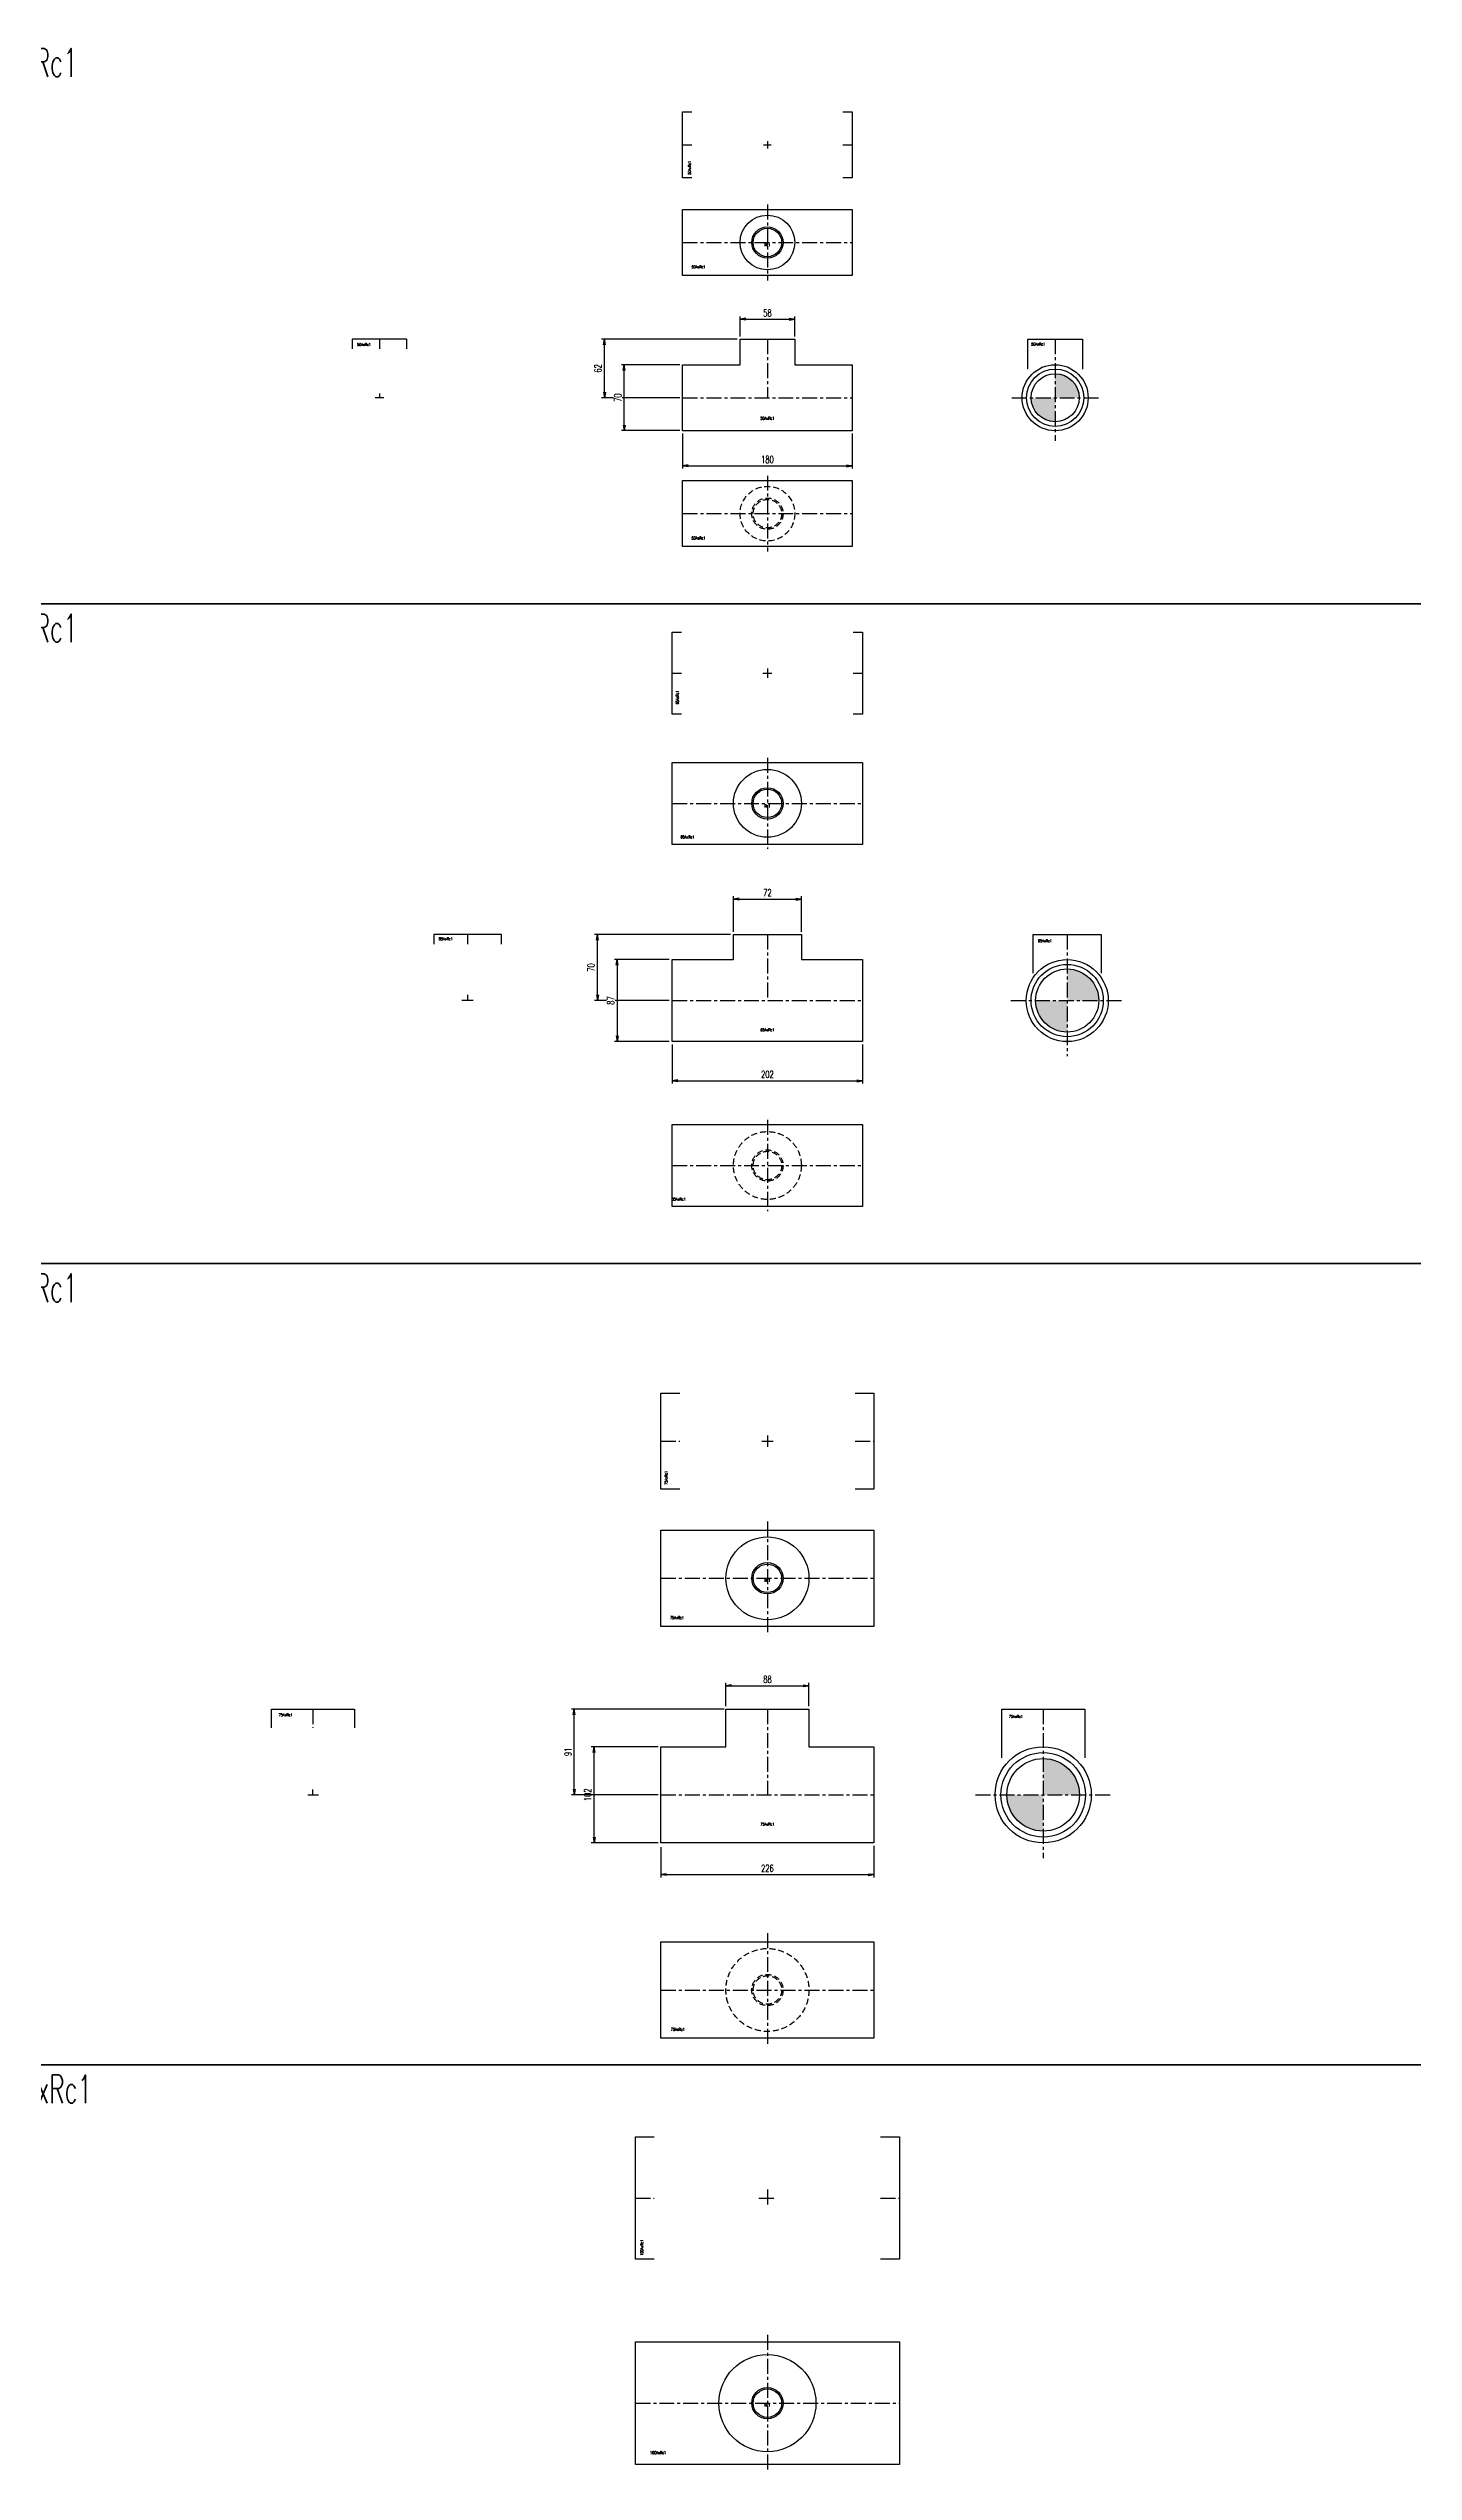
# Model space of a CAD drawing. Header units: millimetres. Extents: x 1711 to 90196, y -23291 to 8516.
# Drawn here: x 60083 to 61530, y -3034 to -463 of the extents above; entities that cross this region are included whole.
import ezdxf
from ezdxf.enums import TextEntityAlignment as Align

# ---------------------------------------------------------------- set-up
doc = ezdxf.new("R2010")
doc.units = ezdxf.units.MM
doc.header["$PDMODE"] = 35
doc.linetypes.add('CENTER', pattern=[50.8, 31.75, -6.35, 6.35, -6.35])
doc.linetypes.add('HIDDEN', pattern=[9.525, 6.35, -3.175])
doc.layers.add('line', color=153, linetype='Continuous', lineweight=50)
for name, color, linetype in [('寸法', 2, 'Continuous'), ('配管-CVP', 4, 'Continuous'), ('＃配管（PVC)', 21, 'Continuous')]:
    doc.layers.add(name, color=color, linetype=linetype)
doc.styles.add('kpk', font='romans.shx', dxfattribs={"width": 0.7, "bigfont": 'extfont2.shx'})
doc.styles.get("Standard").update_dxf_attribs({"font": 'romans.shx', "bigfont": 'extfont.shx'})
doc.dimstyles.new('KPK-3', dxfattribs={"dimscale": 3, "dimtxt": 2.5, "dimasz": 2, "dimexe": 1, "dimexo": 1, "dimgap": 1, "dimtad": 3, "dimdec": 1, "dimdsep": 46, "dimtxsty": 'kpk', "dimblk": 'OPEN', "dimcen": 2.5, "dimclrd": 2, "dimclre": 2, "dimclrt": 4, "dimadec": 1, "dimazin": 2, "dimtfac": 1, "dimtdec": 1, "dimtmove": 0, "dimatfit": 2, "dimldrblk": 'OPEN', "dimfxl": 0, "dimlwd": -1, "dimlwe": -1, "dimarcsym": 0})

# ---------------------------------------------------------------- blocks, each defined once
blk = doc.blocks.new('A$Cb0ec0105')
at = {"layer": 'line'}
for points in [[(0, -2660), (2414, -2660), (3514, -2660), (4614, -2660), (5714, -2660), (6814, -2660), (7914, -2660), (7974, -2660), (9074, -2660), (10174, -2660), (11274, -2660), (12374, -2660), (13681.8, -2660)], [(0, -3360), (2414, -3360), (3514, -3360), (4614, -3360), (5714, -3360), (6814, -3360), (7914, -3360), (7974, -3360), (9074, -3360), (10174, -3360), (11274, -3360), (12374, -3360), (13681.8, -3360)], [(0, -4210), (2414, -4210), (3514, -4210), (4614, -4210), (5714, -4210), (6814, -4210), (7914, -4210), (7974, -4210), (9074, -4210), (10174, -4210), (11274, -4210), (12374, -4210), (13681.8, -4210)]]:
    blk.add_lwpolyline(points, dxfattribs=at)
at = {"layer": 'line', "char_height": 30, "attachment_point": 4}
for s, insert in [('{\\W0.6;50AxRc1}', (6527.4, -2085.9)), ('{\\W0.6;65AxRc1}', (6527.4, -2685.9)), ('{\\W0.6;75AxRc1}', (6527.4, -3385.9)), ('{\\W0.6;100AxRc1}', (6527.4, -4235.9))]:
    blk.add_mtext(s, dxfattribs=dict(at, insert=insert))
blk = doc.blocks.new('50AxRc1-ねじ付BT『Ｔ型』-正面')
at = {"layer": '＃配管（PVC)', "color": 2, "linetype": 'CENTER', "ltscale": 0.5}
for p, q in [((0, 62), (0, 0)), ((-90, 0), (90, 0))]:
    blk.add_line(p, q, dxfattribs=at)
at = {"layer": '＃配管（PVC)', "color": 0, "linetype": 'ByBlock'}
blk.add_lwpolyline([(-29, 35), (-29, 62), (29, 62), (29, 35), (90, 35), (90, -35), (-90, -35), (-90, 35)], close=True, dxfattribs=at)
at = {"layer": 'Defpoints', "color": 6, "style": 'kpk', "width": 0.7}
blk.add_text('50AxRc1', height=3, dxfattribs=at).set_placement((0, -20.3), align=Align.TOP_CENTER)
blk = doc.blocks.new('50AxRc1-ねじ付BT『Ｔ型』-側面')
at = {"layer": '＃配管（PVC)'}
h = blk.add_hatch(color=252, dxfattribs=at)
h.dxf.hatch_style = 1
h.paths.add_polyline_path([(0, 0), (25.5, 0, 0.414214), (0, 25.5)])
h.paths.add_polyline_path([(-25.5, 0, 0.414214), (0, -25.5), (0, 0)])
at = {"layer": '＃配管（PVC)', "color": 2, "linetype": 'CENTER', "ltscale": 0.5}
for p, q in [((0, 62), (0, -45.9)), ((-46, 0), (46, 0))]:
    blk.add_line(p, q, dxfattribs=at)
at = {"layer": '＃配管（PVC)', "color": 0, "linetype": 'ByBlock'}
blk.add_lwpolyline([(-29, 30.3), (-29, 62), (29, 62), (29, 30.3)], dxfattribs=at)
for radius in [35, 30.4, 25.5]:
    blk.add_circle((0, 0), radius, dxfattribs=at)
at = {"layer": 'Defpoints', "color": 6, "style": 'kpk', "width": 0.7}
blk.add_text('50AxRc1', height=3, dxfattribs=at).set_placement((-18, 58.4), align=Align.TOP_CENTER)
blk = doc.blocks.new('50AxRc1-ねじ付BT『Ｔ型』-上面')
at = {"layer": '＃配管（PVC)', "color": 2, "linetype": 'CENTER', "ltscale": 0.5}
blk.add_line((0, 40.3), (0, -40.3), dxfattribs=at)
at = {"layer": '＃配管（PVC)', "color": 0, "linetype": 'ByBlock'}
blk.add_lwpolyline([(90, 35), (90, -35), (-90, -35), (-90, 35)], close=True, dxfattribs=at)
at = {"layer": '＃配管（PVC)', "color": 2, "linetype": 'CENTER', "ltscale": 0.5}
blk.add_lwpolyline([(-90, 0), (90, 0)], dxfattribs=at)
at = {"layer": '＃配管（PVC)', "color": 0, "linetype": 'ByBlock'}
blk.add_circle((0, 0), 29, dxfattribs=at)
at = {"layer": '＃配管（PVC)', "color": 42, "linetype": 'ByBlock', "ltscale": 0.5}
blk.add_circle((0, 0), 16.6, dxfattribs=at)
at = {"layer": '＃配管（PVC)', "color": 0, "linetype": 'ByBlock', "ltscale": 0.5}
blk.add_circle((0, 0), 15.1, dxfattribs=at)
at = {"layer": 'Defpoints', "color": 6, "style": 'kpk', "width": 0.7}
for s, p in [('50AxRc1', (-73.1, -24.4)), ('Rc1', (0, -0.9))]:
    blk.add_text(s, height=3, dxfattribs=at).set_placement(p, align=Align.TOP_CENTER)
blk = doc.blocks.new('50AxRc1-ねじ付BT『Ｔ型』-下面')
at = {"layer": '＃配管（PVC)', "color": 2, "linetype": 'CENTER', "ltscale": 0.5}
blk.add_line((0, 40.3), (0, -40.3), dxfattribs=at)
at = {"layer": '＃配管（PVC)', "color": 0, "linetype": 'ByBlock'}
blk.add_lwpolyline([(90, 35), (90, -35), (-90, -35), (-90, 35)], close=True, dxfattribs=at)
at = {"layer": '＃配管（PVC)', "color": 2, "linetype": 'CENTER', "ltscale": 0.5}
blk.add_lwpolyline([(-90, 0), (90, 0)], dxfattribs=at)
at = {"layer": '＃配管（PVC)', "color": 252, "linetype": 'HIDDEN'}
for radius in [29, 15.1]:
    blk.add_circle((0, 0), radius, dxfattribs=at)
at = {"layer": '＃配管（PVC)', "color": 42, "linetype": 'HIDDEN'}
blk.add_circle((0, 0), 16.6, dxfattribs=at)
at = {"layer": 'Defpoints', "color": 6, "style": 'kpk', "width": 0.7}
blk.add_text('50AxRc1', height=3, dxfattribs=at).set_placement((-73.1, -24.4), align=Align.TOP_CENTER)
blk = doc.blocks.new('50AxRc1-ねじ付BT『Ｔ型』-半(上下)')
at = {"layer": '＃配管（PVC)', "color": 2, "linetype": 'CENTER', "ltscale": 0.5}
for p, q in [((-4, 0), (4, 0)), ((0, 4), (0, -4))]:
    blk.add_line(p, q, dxfattribs=at)
at = {"layer": '＃配管（PVC)', "color": 0, "linetype": 'ByBlock'}
for points in [[(-80, -35), (-90, -35), (-90, 35), (-80, 35)], [(80, 35), (90, 35), (90, -35), (80, -35)]]:
    blk.add_lwpolyline(points, dxfattribs=at)
at = {"layer": '＃配管（PVC)', "color": 2, "linetype": 'CENTER', "ltscale": 0.5}
for points in [[(80, 0), (90, 0)], [(-90, 0), (-80, 0)]]:
    blk.add_lwpolyline(points, dxfattribs=at)
at = {"layer": 'Defpoints', "color": 6, "style": 'kpk', "width": 0.7}
blk.add_text('50AxRc1', height=3, rotation=90, dxfattribs=at).set_placement((-84.1, -24.4), align=Align.TOP_CENTER)
blk = doc.blocks.new('50AxRc1-ねじ付BT『Ｔ型』-半(側面)')
at = {"layer": '＃配管（PVC)', "color": 2, "linetype": 'CENTER', "ltscale": 0.5}
for p, q in [((0, 62), (0, 52)), ((4.6, 0), (-4.6, 0)), ((0, 4.6), (0, 0))]:
    blk.add_line(p, q, dxfattribs=at)
at = {"layer": '＃配管（PVC)', "color": 0, "linetype": 'ByBlock'}
blk.add_lwpolyline([(29, 52), (29, 62), (-29, 62), (-29, 52)], dxfattribs=at)
at = {"layer": 'Defpoints', "color": 6, "style": 'kpk', "width": 0.7}
blk.add_text('50AxRc1', height=3, dxfattribs=at).set_placement((-16.6, 57.9), align=Align.TOP_CENTER)
blk = doc.blocks.new('65AxRc1-ねじ付BT『Ｔ型』-正面')
at = {"layer": '＃配管（PVC)', "color": 2, "linetype": 'CENTER', "ltscale": 0.5}
for p, q in [((0, 70), (0, 0)), ((-101, 0), (101, 0))]:
    blk.add_line(p, q, dxfattribs=at)
at = {"layer": '＃配管（PVC)', "color": 0, "linetype": 'ByBlock'}
blk.add_lwpolyline([(-101, 43.5), (-36, 43.5), (-36, 70), (36, 70), (36, 43.5), (101, 43.5), (101, -43.5), (-101, -43.5)], close=True, dxfattribs=at)
at = {"layer": 'Defpoints', "color": 6, "style": 'kpk', "width": 0.7}
blk.add_text('65AxRc1', height=3, dxfattribs=at).set_placement((0, -29.6), align=Align.TOP_CENTER)
blk = doc.blocks.new('65AxRc1-ねじ付BT『Ｔ型』-下面')
at = {"layer": '＃配管（PVC)', "color": 2, "linetype": 'CENTER', "ltscale": 0.5}
blk.add_line((0, 48.4), (0, -48.4), dxfattribs=at)
at = {"layer": '＃配管（PVC)', "color": 0, "linetype": 'ByBlock'}
blk.add_lwpolyline([(101, 43.5), (101, -43.5), (-101, -43.5), (-101, 43.5)], close=True, dxfattribs=at)
at = {"layer": '＃配管（PVC)', "color": 2, "linetype": 'CENTER', "ltscale": 0.5}
blk.add_lwpolyline([(-101, 0), (101, 0)], dxfattribs=at)
at = {"layer": '＃配管（PVC)', "color": 252, "linetype": 'HIDDEN'}
for radius in [36, 15.1]:
    blk.add_circle((0, 0), radius, dxfattribs=at)
at = {"layer": '＃配管（PVC)', "color": 42, "linetype": 'HIDDEN'}
blk.add_circle((0, 0), 16.6, dxfattribs=at)
at = {"layer": 'Defpoints', "color": 6, "style": 'kpk', "width": 0.7}
blk.add_text('65AxRc1', height=3, dxfattribs=at).set_placement((-94.1, -34.2), align=Align.TOP_CENTER)
blk = doc.blocks.new('65AxRc1-ねじ付BT『Ｔ型』-上面')
at = {"layer": '＃配管（PVC)', "color": 2, "linetype": 'CENTER', "ltscale": 0.5}
blk.add_line((0, 48.4), (0, -48.4), dxfattribs=at)
at = {"layer": '＃配管（PVC)', "color": 0, "linetype": 'ByBlock'}
blk.add_lwpolyline([(101, 43.5), (101, -43.5), (-101, -43.5), (-101, 43.5)], close=True, dxfattribs=at)
at = {"layer": '＃配管（PVC)', "color": 2, "linetype": 'CENTER', "ltscale": 0.5}
blk.add_lwpolyline([(-101, 0), (101, 0)], dxfattribs=at)
at = {"layer": '＃配管（PVC)', "color": 0, "linetype": 'ByBlock'}
blk.add_circle((0, 0), 36, dxfattribs=at)
at = {"layer": '＃配管（PVC)', "color": 42, "linetype": 'ByBlock', "ltscale": 0.5}
blk.add_circle((0, 0), 16.6, dxfattribs=at)
at = {"layer": '＃配管（PVC)', "color": 0, "linetype": 'ByBlock', "ltscale": 0.5}
blk.add_circle((0, 0), 15.1, dxfattribs=at)
at = {"layer": 'Defpoints', "color": 6, "style": 'kpk', "width": 0.7}
for s, p in [('Rc1', (0, -1.2)), ('65AxRc1', (-84.8, -34.2))]:
    blk.add_text(s, height=3, dxfattribs=at).set_placement(p, align=Align.TOP_CENTER)
blk = doc.blocks.new('65AxRc1-ねじ付BT『Ｔ型』-半(上下)')
at = {"layer": '＃配管（PVC)', "color": 2, "linetype": 'CENTER', "ltscale": 0.5}
for p, q in [((-4.8, 0), (4.8, 0)), ((0, 4.8), (0, -4.8))]:
    blk.add_line(p, q, dxfattribs=at)
at = {"layer": '＃配管（PVC)', "color": 0, "linetype": 'ByBlock'}
for points in [[(-91, -43.5), (-101, -43.5), (-101, 43.5), (-91, 43.5)], [(91, 43.5), (101, 43.5), (101, -43.5), (91, -43.5)]]:
    blk.add_lwpolyline(points, dxfattribs=at)
at = {"layer": '＃配管（PVC)', "color": 2, "linetype": 'CENTER', "ltscale": 0.5}
for points in [[(91, 0), (101, 0)], [(-101, 0), (-91, 0)]]:
    blk.add_lwpolyline(points, dxfattribs=at)
at = {"layer": 'Defpoints', "color": 6, "style": 'kpk', "width": 0.7}
blk.add_text('65AxRc1', height=3, rotation=90, dxfattribs=at).set_placement((-97, -25.7), align=Align.TOP_CENTER)
blk = doc.blocks.new('65AxRc1-ねじ付BT『Ｔ型』-半(側面)')
at = {"layer": '＃配管（PVC)', "color": 2, "linetype": 'CENTER', "ltscale": 0.5}
for p, q in [((0, 70), (0, 60)), ((6, 0), (-6, 0)), ((0, 6), (0, 0))]:
    blk.add_line(p, q, dxfattribs=at)
at = {"layer": '＃配管（PVC)', "color": 0, "linetype": 'ByBlock'}
blk.add_lwpolyline([(36, 60), (36, 70), (-36, 70), (-36, 60)], dxfattribs=at)
at = {"layer": 'Defpoints', "color": 6, "style": 'kpk', "width": 0.7}
blk.add_text('65AxRc1', height=3, dxfattribs=at).set_placement((-23.2, 67), align=Align.TOP_CENTER)
blk = doc.blocks.new('75AxRc1-ねじ付BT『Ｔ型』-正面')
at = {"layer": '＃配管（PVC)', "color": 2, "linetype": 'CENTER', "ltscale": 0.5}
for p, q in [((0, 91), (0, 0)), ((-113, 0), (113, 0))]:
    blk.add_line(p, q, dxfattribs=at)
at = {"layer": '＃配管（PVC)', "color": 0, "linetype": 'ByBlock'}
blk.add_lwpolyline([(-113, 51), (-44, 51), (-44, 91), (44, 91), (44, 51), (113, 51), (113, -51), (-113, -51)], close=True, dxfattribs=at)
at = {"layer": 'Defpoints', "color": 6, "style": 'kpk', "width": 0.7}
blk.add_text('75AxRc1', height=3, dxfattribs=at).set_placement((0, -29.6), align=Align.TOP_CENTER)
blk = doc.blocks.new('75AxRc1-ねじ付BT『Ｔ型』-側面')
at = {"layer": '＃配管（PVC)'}
h = blk.add_hatch(color=252, dxfattribs=at)
h.dxf.hatch_style = 1
h.paths.add_polyline_path([(0, 0), (38.5, 0, 0.414214), (0, 38.5)])
h.paths.add_polyline_path([(-38.5, 0, 0.414214), (0, -38.5), (0, 0)])
at = {"layer": '＃配管（PVC)', "color": 2, "linetype": 'CENTER', "ltscale": 0.5}
for p, q in [((0, 91), (0, -67.3)), ((-71.8, 0), (71.8, 0))]:
    blk.add_line(p, q, dxfattribs=at)
at = {"layer": '＃配管（PVC)', "color": 0, "linetype": 'ByBlock'}
blk.add_lwpolyline([(-44, 39.4), (-44, 91), (44, 91), (44, 39.4)], dxfattribs=at)
for radius in [51, 44.8, 38.5]:
    blk.add_circle((0, 0), radius, dxfattribs=at)
at = {"layer": 'Defpoints', "color": 6, "style": 'kpk', "width": 0.7}
blk.add_text('75AxRc1', height=3, dxfattribs=at).set_placement((-29, 84.6), align=Align.TOP_CENTER)
blk = doc.blocks.new('75AxRc1-ねじ付BT『Ｔ型』-上面')
at = {"layer": '＃配管（PVC)', "color": 2, "linetype": 'CENTER', "ltscale": 0.5}
blk.add_line((0, 60.4), (0, -60.4), dxfattribs=at)
at = {"layer": '＃配管（PVC)', "color": 0, "linetype": 'ByBlock'}
blk.add_lwpolyline([(113, 51), (113, -51), (-113, -51), (-113, 51)], close=True, dxfattribs=at)
at = {"layer": '＃配管（PVC)', "color": 2, "linetype": 'CENTER', "ltscale": 0.5}
blk.add_lwpolyline([(-113, 0), (113, 0)], dxfattribs=at)
at = {"layer": '＃配管（PVC)', "color": 0, "linetype": 'ByBlock'}
blk.add_circle((0, 0), 44, dxfattribs=at)
at = {"layer": '＃配管（PVC)', "color": 42, "linetype": 'ByBlock', "ltscale": 0.5}
blk.add_circle((0, 0), 16.6, dxfattribs=at)
at = {"layer": '＃配管（PVC)', "color": 0, "linetype": 'ByBlock', "ltscale": 0.5}
blk.add_circle((0, 0), 15.1, dxfattribs=at)
at = {"layer": 'Defpoints', "color": 6, "style": 'kpk', "width": 0.7}
for s, p in [('Rc1', (0, -0.6)), ('75AxRc1', (-95.9, -40.3))]:
    blk.add_text(s, height=3, dxfattribs=at).set_placement(p, align=Align.TOP_CENTER)
blk = doc.blocks.new('75AxRc1-ねじ付BT『Ｔ型』-下面')
at = {"layer": '＃配管（PVC)', "color": 2, "linetype": 'CENTER', "ltscale": 0.5}
blk.add_line((0, 60.4), (0, -60.4), dxfattribs=at)
at = {"layer": '＃配管（PVC)', "color": 0, "linetype": 'ByBlock'}
blk.add_lwpolyline([(113, 51), (113, -51), (-113, -51), (-113, 51)], close=True, dxfattribs=at)
at = {"layer": '＃配管（PVC)', "color": 2, "linetype": 'CENTER', "ltscale": 0.5}
blk.add_lwpolyline([(-113, 0), (113, 0)], dxfattribs=at)
at = {"layer": '＃配管（PVC)', "color": 252, "linetype": 'HIDDEN'}
for radius in [44, 15.1]:
    blk.add_circle((0, 0), radius, dxfattribs=at)
at = {"layer": '＃配管（PVC)', "color": 42, "linetype": 'HIDDEN'}
blk.add_circle((0, 0), 16.6, dxfattribs=at)
at = {"layer": 'Defpoints', "color": 6, "style": 'kpk', "width": 0.7}
blk.add_text('75AxRc1', height=3, dxfattribs=at).set_placement((-95, -40.3), align=Align.TOP_CENTER)
blk = doc.blocks.new('75AxRc1-ねじ付BT『Ｔ型』-半(上下)')
at = {"layer": '＃配管（PVC)', "color": 2, "linetype": 'CENTER', "ltscale": 0.5}
for p, q in [((-6, 0), (6, 0)), ((0, 6), (0, -6))]:
    blk.add_line(p, q, dxfattribs=at)
at = {"layer": '＃配管（PVC)', "color": 0, "linetype": 'ByBlock'}
for points in [[(-93, -51), (-113, -51), (-113, 51), (-93, 51)], [(93, 51), (113, 51), (113, -51), (93, -51)]]:
    blk.add_lwpolyline(points, dxfattribs=at)
at = {"layer": '＃配管（PVC)', "color": 2, "linetype": 'CENTER', "ltscale": 0.5}
for points in [[(93, 0), (113, 0)], [(-113, 0), (-93, 0)]]:
    blk.add_lwpolyline(points, dxfattribs=at)
at = {"layer": 'Defpoints', "color": 6, "style": 'kpk', "width": 0.7}
blk.add_text('75AxRc1', height=3, rotation=90, dxfattribs=at).set_placement((-108.9, -38.9), align=Align.TOP_CENTER)
blk = doc.blocks.new('75AxRc1-ねじ付BT『Ｔ型』-半(側面)')
at = {"layer": '＃配管（PVC)', "color": 2, "linetype": 'CENTER', "ltscale": 0.5}
for p, q in [((0, 91), (0, 71)), ((-5.6, 0), (5.7, 0)), ((0, 0), (0, 5.7))]:
    blk.add_line(p, q, dxfattribs=at)
at = {"layer": '＃配管（PVC)', "color": 0, "linetype": 'ByBlock'}
blk.add_lwpolyline([(-44, 71), (-44, 91), (44, 91), (44, 71)], dxfattribs=at)
at = {"layer": 'Defpoints', "color": 6, "style": 'kpk', "width": 0.7}
blk.add_text('75AxRc1', height=3, dxfattribs=at).set_placement((-29, 86.4), align=Align.TOP_CENTER)
blk = doc.blocks.new('100AxRc1-ねじ付BT『Ｔ型』-上面')
at = {"layer": '＃配管（PVC)', "color": 2, "linetype": 'CENTER', "ltscale": 0.5}
blk.add_line((0, 72.5), (0, -72.5), dxfattribs=at)
at = {"layer": '＃配管（PVC)', "color": 0, "linetype": 'ByBlock'}
blk.add_lwpolyline([(140, 65), (140, -65), (-140, -65), (-140, 65)], close=True, dxfattribs=at)
at = {"layer": '＃配管（PVC)', "color": 2, "linetype": 'CENTER', "ltscale": 0.5}
blk.add_lwpolyline([(-140, 0), (140, 0)], dxfattribs=at)
at = {"layer": '＃配管（PVC)', "color": 0, "linetype": 'ByBlock'}
blk.add_circle((0, 0), 51.5, dxfattribs=at)
at = {"layer": '＃配管（PVC)', "color": 42, "linetype": 'ByBlock', "ltscale": 0.5}
blk.add_circle((0, 0), 16.6, dxfattribs=at)
at = {"layer": '＃配管（PVC)', "color": 0, "linetype": 'ByBlock', "ltscale": 0.5}
blk.add_circle((0, 0), 15.1, dxfattribs=at)
at = {"layer": 'Defpoints', "color": 6, "style": 'kpk', "width": 0.7}
for s, p in [('Rc1', (0, -0.7)), ('100AxRc1', (-115.9, -51))]:
    blk.add_text(s, height=3, dxfattribs=at).set_placement(p, align=Align.TOP_CENTER)
blk = doc.blocks.new('100AxRc1-ねじ付BT『Ｔ型』-半(上下)')
at = {"layer": '＃配管（PVC)', "color": 2, "linetype": 'CENTER', "ltscale": 0.5}
for p, q in [((-9.1, 0), (9.1, 0)), ((0, 9.1), (0, -9.1))]:
    blk.add_line(p, q, dxfattribs=at)
at = {"layer": '＃配管（PVC)', "color": 0, "linetype": 'ByBlock'}
for points in [[(-120, -65), (-140, -65), (-140, 65), (-120, 65)], [(120, 65), (140, 65), (140, -65), (120, -65)]]:
    blk.add_lwpolyline(points, dxfattribs=at)
at = {"layer": '＃配管（PVC)', "color": 2, "linetype": 'CENTER', "ltscale": 0.5}
for points in [[(120, 0), (140, 0)], [(-140, 0), (-120, 0)]]:
    blk.add_lwpolyline(points, dxfattribs=at)
at = {"layer": 'Defpoints', "color": 6, "style": 'kpk', "width": 0.7}
blk.add_text('100AxRc1', height=3, rotation=90, dxfattribs=at).set_placement((-134.7, -52.6), align=Align.TOP_CENTER)
blk = doc.blocks.new('_Open')
at = {"color": 0, "linetype": 'ByBlock', "lineweight": -2}
for p, q in [((-1, 0.17), (0, 0)), ((-1, -0.17), (0, 0)), ((0, 0), (-1, 0))]:
    blk.add_line(p, q, dxfattribs=at)
blk = doc.blocks.new('*D2429')
at = {"layer": 'Defpoints', "color": 0, "transparency": 16777216}
for p in [(60672.4, -771.8), (60816.2, -771.8), (60755.2, -833.8)]:
    blk.add_point(p, dxfattribs=at)
at = {"layer": '寸法', "color": 2, "transparency": 16777216}
for p, q in [((60813.2, -771.8), (60669.4, -771.8)), ((60672.4, -827.8), (60672.4, -777.8)), ((60752.2, -833.8), (60669.4, -833.8))]:
    blk.add_line(p, q, dxfattribs=at)
at = {"layer": '寸法', "color": 2, "transparency": 16777216, "xscale": 6, "yscale": 6, "zscale": 6}
for p, rotation in [((60672.4, -771.8), 90), ((60672.4, -833.8), 270)]:
    blk.add_blockref('_Open', p, dxfattribs=dict(at, rotation=rotation))
at = {"layer": '寸法', "color": 4, "transparency": 16777216, "insert": (60665.6, -802.8), "char_height": 7.5, "attachment_point": 5, "rotation": 90, "style": 'kpk', "bg_fill": 3, "box_fill_scale": 1.1, "bg_fill_color": 256, "bg_fill_true_color": 13158600, "bg_fill_transparency": 0}
blk.add_mtext('62', dxfattribs=at)
blk = doc.blocks.new('*D2430')
at = {"layer": 'Defpoints', "color": 0, "transparency": 16777216}
for p in [(60755.2, -868.8), (60935.2, -868.8), (60935.2, -906.1)]:
    blk.add_point(p, dxfattribs=at)
at = {"layer": '寸法', "color": 2, "transparency": 16777216}
for p, q in [((60755.2, -871.8), (60755.2, -909.1)), ((60935.2, -871.8), (60935.2, -909.1)), ((60761.2, -906.1), (60929.2, -906.1))]:
    blk.add_line(p, q, dxfattribs=at)
at = {"layer": '寸法', "color": 2, "transparency": 16777216, "xscale": 6, "yscale": 6, "zscale": 6, "rotation": 180}
blk.add_blockref('_Open', (60755.2, -906.1), dxfattribs=at)
at = {"layer": '寸法', "color": 2, "transparency": 16777216, "xscale": 6, "yscale": 6, "zscale": 6}
blk.add_blockref('_Open', (60935.2, -906.1), dxfattribs=at)
at = {"layer": '寸法', "color": 4, "transparency": 16777216, "insert": (60845.2, -899.4), "char_height": 7.5, "attachment_point": 5, "style": 'kpk', "bg_fill": 3, "box_fill_scale": 1.1, "bg_fill_color": 256, "bg_fill_true_color": 13158600, "bg_fill_transparency": 0}
blk.add_mtext('180', dxfattribs=at)
blk = doc.blocks.new('*D2431')
at = {"layer": 'Defpoints', "color": 0, "transparency": 16777216}
for p in [(60664.9, -1403.4), (60809.2, -1403.4), (60744.2, -1473.4)]:
    blk.add_point(p, dxfattribs=at)
at = {"layer": '寸法', "color": 2, "transparency": 16777216}
for p, q in [((60806.2, -1403.4), (60661.9, -1403.4)), ((60664.9, -1467.4), (60664.9, -1409.4)), ((60741.2, -1473.4), (60661.9, -1473.4))]:
    blk.add_line(p, q, dxfattribs=at)
at = {"layer": '寸法', "color": 2, "transparency": 16777216, "xscale": 6, "yscale": 6, "zscale": 6}
for p, rotation in [((60664.9, -1403.4), 90), ((60664.9, -1473.4), 270)]:
    blk.add_blockref('_Open', p, dxfattribs=dict(at, rotation=rotation))
at = {"layer": '寸法', "color": 4, "transparency": 16777216, "insert": (60658.1, -1438.4), "char_height": 7.5, "attachment_point": 5, "rotation": 90, "style": 'kpk', "bg_fill": 3, "box_fill_scale": 1.1, "bg_fill_color": 256, "bg_fill_true_color": 13158600, "bg_fill_transparency": 0}
blk.add_mtext('70', dxfattribs=at)
blk = doc.blocks.new('*D2432')
at = {"layer": 'Defpoints', "color": 0, "transparency": 16777216}
for p in [(60744.2, -1516.9), (60946.2, -1516.9), (60946.2, -1558.6)]:
    blk.add_point(p, dxfattribs=at)
at = {"layer": '寸法', "color": 2, "transparency": 16777216}
for p, q in [((60744.2, -1519.9), (60744.2, -1561.6)), ((60946.2, -1519.9), (60946.2, -1561.6)), ((60750.2, -1558.6), (60940.2, -1558.6))]:
    blk.add_line(p, q, dxfattribs=at)
at = {"layer": '寸法', "color": 2, "transparency": 16777216, "xscale": 6, "yscale": 6, "zscale": 6, "rotation": 180}
blk.add_blockref('_Open', (60744.2, -1558.6), dxfattribs=at)
at = {"layer": '寸法', "color": 2, "transparency": 16777216, "xscale": 6, "yscale": 6, "zscale": 6}
blk.add_blockref('_Open', (60946.2, -1558.6), dxfattribs=at)
at = {"layer": '寸法', "color": 4, "transparency": 16777216, "insert": (60845.2, -1551.8), "char_height": 7.5, "attachment_point": 5, "style": 'kpk', "bg_fill": 3, "box_fill_scale": 1.1, "bg_fill_color": 256, "bg_fill_true_color": 13158600, "bg_fill_transparency": 0}
blk.add_mtext('202', dxfattribs=at)
blk = doc.blocks.new('*D2433')
at = {"layer": 'Defpoints', "color": 0, "transparency": 16777216}
for p in [(60744.2, -1429.9), (60685.9, -1516.9), (60744.2, -1516.9)]:
    blk.add_point(p, dxfattribs=at)
at = {"layer": '寸法', "color": 2, "transparency": 16777216}
for p, q in [((60741.2, -1429.9), (60682.9, -1429.9)), ((60685.9, -1435.9), (60685.9, -1510.9)), ((60741.2, -1516.9), (60682.9, -1516.9))]:
    blk.add_line(p, q, dxfattribs=at)
at = {"layer": '寸法', "color": 2, "transparency": 16777216, "xscale": 6, "yscale": 6, "zscale": 6}
for p, rotation in [((60685.9, -1429.9), 90), ((60685.9, -1516.9), 270)]:
    blk.add_blockref('_Open', p, dxfattribs=dict(at, rotation=rotation))
at = {"layer": '寸法', "color": 4, "transparency": 16777216, "insert": (60679.1, -1473.4), "char_height": 7.5, "attachment_point": 5, "rotation": 90, "style": 'kpk', "bg_fill": 3, "box_fill_scale": 1.1, "bg_fill_color": 256, "bg_fill_true_color": 13158600, "bg_fill_transparency": 0}
blk.add_mtext('87', dxfattribs=at)
blk = doc.blocks.new('*D2434')
at = {"layer": 'Defpoints', "color": 0, "transparency": 16777216}
for p in [(60881.2, -1365.8), (60809.2, -1403.4), (60881.2, -1403.4)]:
    blk.add_point(p, dxfattribs=at)
at = {"layer": '寸法', "color": 2, "transparency": 16777216}
for p, q in [((60809.2, -1400.4), (60809.2, -1362.8)), ((60815.2, -1365.8), (60875.2, -1365.8)), ((60881.2, -1400.4), (60881.2, -1362.8))]:
    blk.add_line(p, q, dxfattribs=at)
at = {"layer": '寸法', "color": 2, "transparency": 16777216, "xscale": 6, "yscale": 6, "zscale": 6, "rotation": 180}
blk.add_blockref('_Open', (60809.2, -1365.8), dxfattribs=at)
at = {"layer": '寸法', "color": 2, "transparency": 16777216, "xscale": 6, "yscale": 6, "zscale": 6}
blk.add_blockref('_Open', (60881.2, -1365.8), dxfattribs=at)
at = {"layer": '寸法', "color": 4, "transparency": 16777216, "insert": (60845.2, -1359.1), "char_height": 7.5, "attachment_point": 5, "style": 'kpk', "bg_fill": 3, "box_fill_scale": 1.1, "bg_fill_color": 256, "bg_fill_true_color": 13158600, "bg_fill_transparency": 0}
blk.add_mtext('72', dxfattribs=at)
blk = doc.blocks.new('*D2435')
at = {"layer": 'Defpoints', "color": 0, "transparency": 16777216}
for p in [(60874.2, -750.6), (60816.2, -771.8), (60874.2, -771.8)]:
    blk.add_point(p, dxfattribs=at)
at = {"layer": '寸法', "color": 2, "transparency": 16777216}
for p, q in [((60816.2, -768.8), (60816.2, -747.6)), ((60822.2, -750.6), (60868.2, -750.6)), ((60874.2, -768.8), (60874.2, -747.6))]:
    blk.add_line(p, q, dxfattribs=at)
at = {"layer": '寸法', "color": 2, "transparency": 16777216, "xscale": 6, "yscale": 6, "zscale": 6, "rotation": 180}
blk.add_blockref('_Open', (60816.2, -750.6), dxfattribs=at)
at = {"layer": '寸法', "color": 2, "transparency": 16777216, "xscale": 6, "yscale": 6, "zscale": 6}
blk.add_blockref('_Open', (60874.2, -750.6), dxfattribs=at)
at = {"layer": '寸法', "color": 4, "transparency": 16777216, "insert": (60845.2, -743.9), "char_height": 7.5, "attachment_point": 5, "style": 'kpk', "bg_fill": 3, "box_fill_scale": 1.1, "bg_fill_color": 256, "bg_fill_true_color": 13158600, "bg_fill_transparency": 0}
blk.add_mtext('58', dxfattribs=at)
blk = doc.blocks.new('*D2436')
at = {"layer": 'Defpoints', "color": 0, "transparency": 16777216}
for p in [(60693.4, -798.8), (60755.2, -798.8), (60755.2, -868.8)]:
    blk.add_point(p, dxfattribs=at)
at = {"layer": '寸法', "color": 2, "transparency": 16777216}
for p, q in [((60752.2, -798.8), (60690.4, -798.8)), ((60693.4, -862.8), (60693.4, -804.8)), ((60752.2, -868.8), (60690.4, -868.8))]:
    blk.add_line(p, q, dxfattribs=at)
at = {"layer": '寸法', "color": 2, "transparency": 16777216, "xscale": 6, "yscale": 6, "zscale": 6}
for p, rotation in [((60693.4, -798.8), 90), ((60693.4, -868.8), 270)]:
    blk.add_blockref('_Open', p, dxfattribs=dict(at, rotation=rotation))
at = {"layer": '寸法', "color": 4, "transparency": 16777216, "insert": (60686.6, -833.8), "char_height": 7.5, "attachment_point": 5, "rotation": 90, "style": 'kpk', "bg_fill": 3, "box_fill_scale": 1.1, "bg_fill_color": 256, "bg_fill_true_color": 13158600, "bg_fill_transparency": 0}
blk.add_mtext('70', dxfattribs=at)
blk = doc.blocks.new('*D2438')
at = {"layer": 'Defpoints', "color": 0, "transparency": 16777216}
for p in [(60889.2, -2200.3), (60801.2, -2225.1), (60889.2, -2225.1)]:
    blk.add_point(p, dxfattribs=at)
at = {"layer": '寸法', "color": 2, "transparency": 16777216}
for p, q in [((60801.2, -2222.1), (60801.2, -2197.3)), ((60807.2, -2200.3), (60883.2, -2200.3)), ((60889.2, -2222.1), (60889.2, -2197.3))]:
    blk.add_line(p, q, dxfattribs=at)
at = {"layer": '寸法', "color": 2, "transparency": 16777216, "xscale": 6, "yscale": 6, "zscale": 6, "rotation": 180}
blk.add_blockref('_Open', (60801.2, -2200.3), dxfattribs=at)
at = {"layer": '寸法', "color": 2, "transparency": 16777216, "xscale": 6, "yscale": 6, "zscale": 6}
blk.add_blockref('_Open', (60889.2, -2200.3), dxfattribs=at)
at = {"layer": '寸法', "color": 4, "transparency": 16777216, "insert": (60845.2, -2193.6), "char_height": 7.5, "attachment_point": 5, "style": 'kpk', "bg_fill": 3, "box_fill_scale": 1.1, "bg_fill_color": 256, "bg_fill_true_color": 13158600, "bg_fill_transparency": 0}
blk.add_mtext('88', dxfattribs=at)
blk = doc.blocks.new('*D2439')
at = {"layer": 'Defpoints', "color": 0, "transparency": 16777216}
for p in [(60661.4, -2265.1), (60732.2, -2265.1), (60732.2, -2367.1)]:
    blk.add_point(p, dxfattribs=at)
at = {"layer": '寸法', "color": 2, "transparency": 16777216}
for p, q in [((60729.2, -2265.1), (60658.4, -2265.1)), ((60661.4, -2361.1), (60661.4, -2271.1)), ((60729.2, -2367.1), (60658.4, -2367.1))]:
    blk.add_line(p, q, dxfattribs=at)
at = {"layer": '寸法', "color": 2, "transparency": 16777216, "xscale": 6, "yscale": 6, "zscale": 6}
for p, rotation in [((60661.4, -2265.1), 90), ((60661.4, -2367.1), 270)]:
    blk.add_blockref('_Open', p, dxfattribs=dict(at, rotation=rotation))
at = {"layer": '寸法', "color": 4, "transparency": 16777216, "insert": (60654.7, -2316.1), "char_height": 7.5, "attachment_point": 5, "rotation": 90, "style": 'kpk', "bg_fill": 3, "box_fill_scale": 1.1, "bg_fill_color": 256, "bg_fill_true_color": 13158600, "bg_fill_transparency": 0}
blk.add_mtext('102', dxfattribs=at)
blk = doc.blocks.new('*D2440')
at = {"layer": 'Defpoints', "color": 0, "transparency": 16777216}
for p in [(60640.4, -2225.1), (60802.2, -2225.1), (60732.2, -2316.1)]:
    blk.add_point(p, dxfattribs=at)
at = {"layer": '寸法', "color": 2, "transparency": 16777216}
for p, q in [((60799.2, -2225.1), (60637.4, -2225.1)), ((60640.4, -2310.1), (60640.4, -2231.1)), ((60729.2, -2316.1), (60637.4, -2316.1))]:
    blk.add_line(p, q, dxfattribs=at)
at = {"layer": '寸法', "color": 2, "transparency": 16777216, "xscale": 6, "yscale": 6, "zscale": 6}
for p, rotation in [((60640.4, -2225.1), 90), ((60640.4, -2316.1), 270)]:
    blk.add_blockref('_Open', p, dxfattribs=dict(at, rotation=rotation))
at = {"layer": '寸法', "color": 4, "transparency": 16777216, "insert": (60633.7, -2270.6), "char_height": 7.5, "attachment_point": 5, "rotation": 90, "style": 'kpk', "bg_fill": 3, "box_fill_scale": 1.1, "bg_fill_color": 256, "bg_fill_true_color": 13158600, "bg_fill_transparency": 0}
blk.add_mtext('91', dxfattribs=at)
blk = doc.blocks.new('*D2441')
at = {"layer": 'Defpoints', "color": 0, "transparency": 16777216}
for p in [(60732.2, -2368.6), (60958.2, -2367.1), (60958.2, -2400.8)]:
    blk.add_point(p, dxfattribs=at)
at = {"layer": '寸法', "color": 2, "transparency": 16777216}
for p, q in [((60732.2, -2371.6), (60732.2, -2403.8)), ((60958.2, -2370.1), (60958.2, -2403.8)), ((60738.2, -2400.8), (60952.2, -2400.8))]:
    blk.add_line(p, q, dxfattribs=at)
at = {"layer": '寸法', "color": 2, "transparency": 16777216, "xscale": 6, "yscale": 6, "zscale": 6, "rotation": 180}
blk.add_blockref('_Open', (60732.2, -2400.8), dxfattribs=at)
at = {"layer": '寸法', "color": 2, "transparency": 16777216, "xscale": 6, "yscale": 6, "zscale": 6}
blk.add_blockref('_Open', (60958.2, -2400.8), dxfattribs=at)
at = {"layer": '寸法', "color": 4, "transparency": 16777216, "insert": (60845.2, -2394), "char_height": 7.5, "attachment_point": 5, "style": 'kpk', "bg_fill": 3, "box_fill_scale": 1.1, "bg_fill_color": 256, "bg_fill_true_color": 13158600, "bg_fill_transparency": 0}
blk.add_mtext('226', dxfattribs=at)
blk = doc.blocks.new('65AxRc1-ねじ付BT『Ｔ型』-側面')
at = {"layer": '＃配管（PVC)'}
h = blk.add_hatch(color=252, dxfattribs=at)
h.dxf.hatch_style = 1
h.paths.add_polyline_path([(0, 33.5), (0, 0), (33.5, 0, 0.414214)])
h.paths.add_polyline_path([(0, -33.5), (0, 0), (-33.5, 0, 0.414214)])
at = {"layer": '＃配管（PVC)', "color": 2, "linetype": 'CENTER', "ltscale": 0.5}
for p, q in [((0, 70), (0, -58.9)), ((-59.8, 0), (59.8, 0))]:
    blk.add_line(p, q, dxfattribs=at)
at = {"layer": '＃配管（PVC)', "color": 0, "linetype": 'ByBlock'}
blk.add_lwpolyline([(-36, 29.1), (-36, 70), (36, 70), (36, 29.1)], dxfattribs=at)
for radius in [43.5, 38.3, 33.5]:
    blk.add_circle((0, 0), radius, dxfattribs=at)
at = {"layer": 'Defpoints', "color": 6, "style": 'kpk', "width": 0.7}
blk.add_text('65AxRc1', height=3, dxfattribs=at).set_placement((-23.6, 64.9), align=Align.TOP_CENTER)

msp = doc.modelspace()

# ---------------------------------------------------------------- block references
at = {"layer": 'line'}
msp.add_blockref('A$Cb0ec0105', (53482.959, 1607.5677), dxfattribs=at)
at = {"layer": '配管-CVP'}
for name, p in [('50AxRc1-ねじ付BT『Ｔ型』-半(上下)', (60845.2143, -565.5873)), ('50AxRc1-ねじ付BT『Ｔ型』-上面', (60845.2143, -669.1631)), ('50AxRc1-ねじ付BT『Ｔ型』-半(側面)', (60433.9531, -833.8476)), ('50AxRc1-ねじ付BT『Ｔ型』-正面', (60845.2143, -833.8476)), ('50AxRc1-ねじ付BT『Ｔ型』-側面', (61150.348, -833.8476)), ('50AxRc1-ねじ付BT『Ｔ型』-下面', (60845.2143, -956.8532)), ('65AxRc1-ねじ付BT『Ｔ型』-半(上下)', (60845.2143, -1126.0913)), ('65AxRc1-ねじ付BT『Ｔ型』-上面', (60845.2143, -1264.2323)), ('65AxRc1-ねじ付BT『Ｔ型』-半(側面)', (60527.3139, -1473.441)), ('65AxRc1-ねじ付BT『Ｔ型』-正面', (60845.2143, -1473.441)), ('65AxRc1-ねじ付BT『Ｔ型』-側面', (61163.1147, -1473.441)), ('65AxRc1-ねじ付BT『Ｔ型』-下面', (60845.2143, -1648.4336)), ('75AxRc1-ねじ付BT『Ｔ型』-半(上下)', (60845.2143, -1940.8673)), ('75AxRc1-ねじ付BT『Ｔ型』-上面', (60845.2143, -2086.3906)), ('75AxRc1-ねじ付BT『Ｔ型』-半(側面)', (60363.3189, -2316.1223)), ('75AxRc1-ねじ付BT『Ｔ型』-正面', (60845.2143, -2316.1223)), ('75AxRc1-ねじ付BT『Ｔ型』-側面', (61137.6681, -2316.1223)), ('75AxRc1-ねじ付BT『Ｔ型』-下面', (60845.2143, -2523.177)), ('100AxRc1-ねじ付BT『Ｔ型』-半(上下)', (60845.2143, -2743.8791)), ('100AxRc1-ねじ付BT『Ｔ型』-上面', (60845.2143, -2961.5197))]:
    msp.add_blockref(name, p, dxfattribs=at)

# ---------------------------------------------------------------- next in the draw order: dimensions: what is measured, and where the dimension line sits
at = {"layer": '寸法'}
for base, p1, p2, picture, middle in [((60672.3662, -771.8476), (60755.2143, -833.8476), (60816.2143, -771.8476), '*D2429', (60665.6162, -802.8476)), ((60664.8953, -1403.441), (60744.2143, -1473.441), (60809.2143, -1403.441), '*D2431', (60658.1453, -1438.441)), ((60661.4266, -2265.1223), (60732.2143, -2367.1223), (60732.2143, -2265.1223), '*D2439', (60654.6766, -2316.1223))]:
    dim = msp.add_linear_dim(base=base, p1=p1, p2=p2, angle=90, dimstyle='KPK-3', dxfattribs=at)
    dim.commit()
    dim.dimension.update_dxf_attribs({"geometry": picture, "text_midpoint": middle})
for base, p1, p2, picture, middle in [((60935.2143, -906.1215), (60755.2143, -868.8476), (60935.2143, -868.8476), '*D2430', (60845.2143, -899.3715)), ((60946.2143, -1558.581), (60744.2143, -1516.941), (60946.2143, -1516.941), '*D2432', (60845.2143, -1551.831)), ((60889.2143, -2200.3174), (60801.2143, -2225.1223), (60889.2143, -2225.1223), '*D2438', (60845.2143, -2193.5674))]:
    dim = msp.add_linear_dim(base=base, p1=p1, p2=p2, dimstyle='KPK-3', dxfattribs=at)
    dim.commit()
    dim.dimension.update_dxf_attribs({"geometry": picture, "text_midpoint": middle})

# ---------------------------------------------------------------- next in the draw order: dimensions: what is measured, and where the dimension line sits
for base, p1, p2, picture, middle in [((60874.2143, -750.6388), (60816.2143, -771.8476), (60874.2143, -771.8476), '*D2435', (60845.2143, -743.8888)), ((60881.2143, -1365.8402), (60809.2143, -1403.441), (60881.2143, -1403.441), '*D2434', (60845.2143, -1359.0902)), ((60958.2143, -2400.7794), (60732.2143, -2368.6223), (60958.2143, -2367.1223), '*D2441', (60845.2143, -2394.0294))]:
    dim = msp.add_linear_dim(base=base, p1=p1, p2=p2, dimstyle='KPK-3', dxfattribs=at)
    dim.commit()
    dim.dimension.update_dxf_attribs({"geometry": picture, "text_midpoint": middle})
for base, p1, p2, picture, middle in [((60693.3662, -798.8476), (60755.2143, -868.8476), (60755.2143, -798.8476), '*D2436', (60686.6162, -833.8476)), ((60685.8953, -1516.941), (60744.2143, -1429.941), (60744.2143, -1516.941), '*D2433', (60679.1453, -1473.441)), ((60640.4266, -2225.1223), (60732.2143, -2316.1223), (60802.2143, -2225.1223), '*D2440', (60633.6766, -2270.6223))]:
    dim = msp.add_linear_dim(base=base, p1=p1, p2=p2, angle=90, dimstyle='KPK-3', dxfattribs=at)
    dim.commit()
    dim.dimension.update_dxf_attribs({"geometry": picture, "text_midpoint": middle})

doc.saveas('drawing.dxf')
